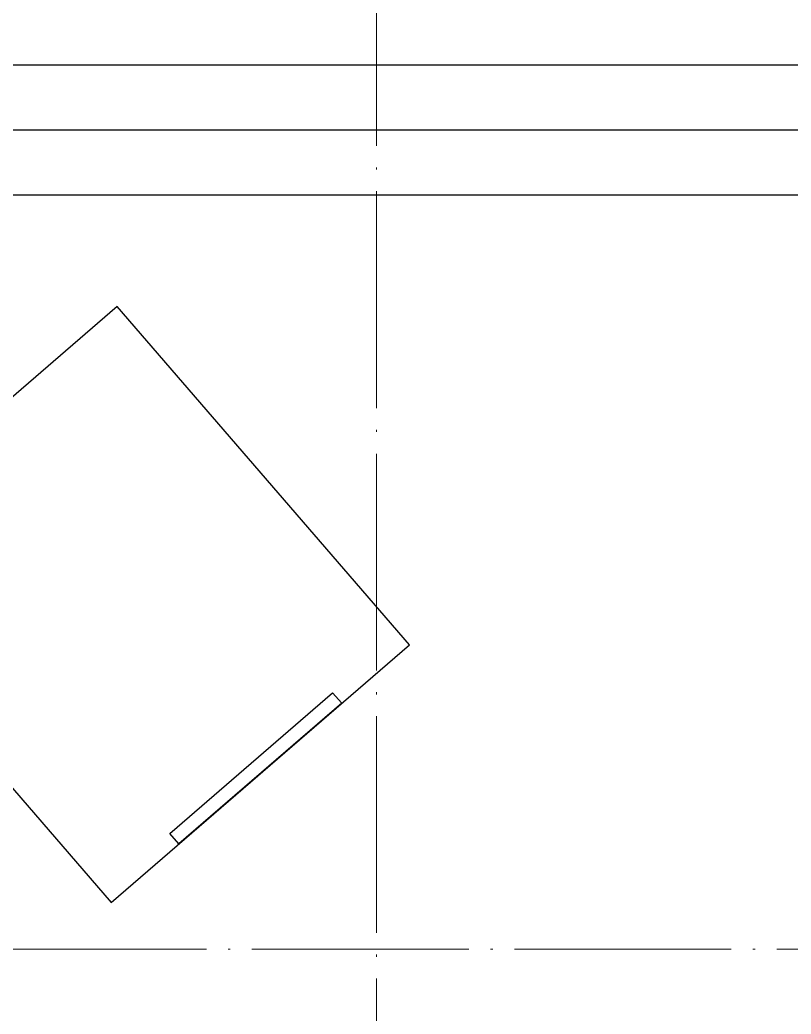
# Model space of a CAD drawing. Header units: inches. Extents: x -50945 to 250244, y -404780 to 18493.
# Drawn here: x 63742 to 65164, y -11147 to -9313 of the extents above; entities that cross this region are included whole.
import ezdxf

# ---------------------------------------------------------------- set-up
doc = ezdxf.new("R2010")
doc.units = ezdxf.units.IN
doc.header["$MEASUREMENT"] = 0
doc.linetypes.add('DOTE', pattern=[2.42, 2, -0.2, 0.02, -0.2])
for name, color, linetype in [('D-ARCHI', 250, 'Continuous'), ('IBS-003-建筑窗框', 3, 'Continuous'), ('IBS-63-原建筑窗', 63, 'Continuous'), ('IFF-51-活动家具', 51, 'Continuous')]:
    doc.layers.add(name, color=color, linetype=linetype)

msp = doc.modelspace()

# ---------------------------------------------------------------- linework, layer by layer
msp.add_lwpolyline([(64318.71, -10553.99), (64335.42, -10573.33), (64034.95, -10832.87), (64018.24, -10813.53)], close=True)
at = {"layer": 'D-ARCHI', "color": 251, "linetype": 'DOTE', "lineweight": 5, "ltscale": 200}
for p, q in [((64399.56, -21645.12), (64399.56, -6696.54)), ((71829.86, -9516.54), (51502.61, -9516.54)), ((71829.86, -11026.79), (51489.86, -11026.79))]:
    msp.add_line(p, q, dxfattribs=at)
at = {"layer": 'IBS-003-建筑窗框', "color": 251, "ltscale": 10}
for p, q in [((66309.86, -9396.54), (60769.86, -9396.54)), ((66079.86, -9636.54), (61009.86, -9636.54))]:
    msp.add_line(p, q, dxfattribs=at)
at = {"layer": 'IBS-63-原建筑窗'}
msp.add_line((66199.86, -9516.54), (60889.86, -9516.54), dxfattribs=at)
at = {"layer": 'IFF-51-活动家具'}
msp.add_lwpolyline([(63371.31, -10317.08), (63910.03, -10940.77), (64460.34, -10465.43), (63921.62, -9841.75)], close=True, dxfattribs=at)

doc.saveas('drawing.dxf')
